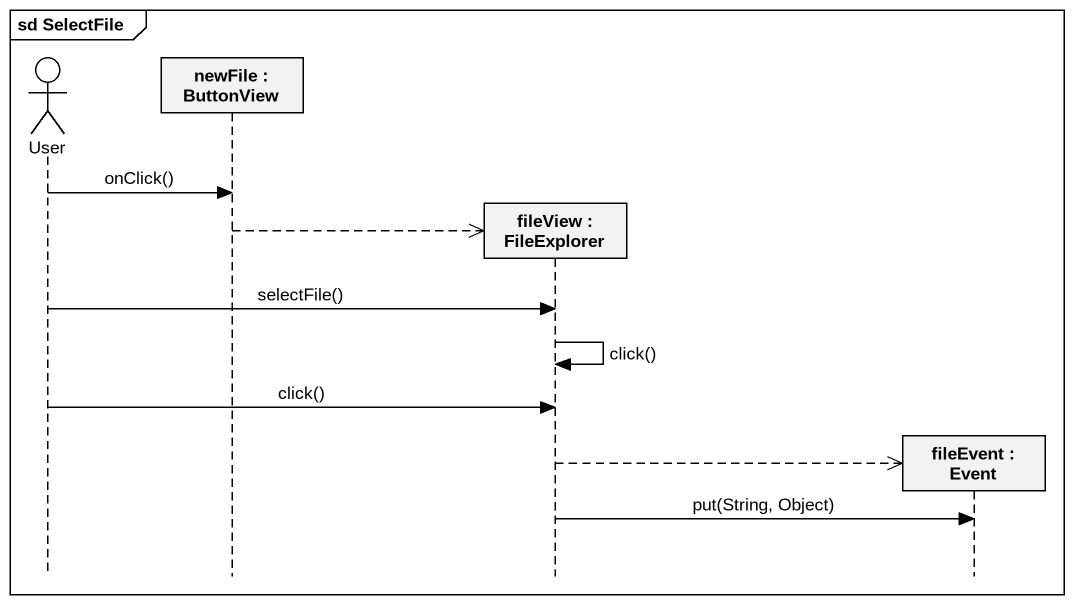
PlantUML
@startuml
mainframe sd SelectFile
hide footbox
actor User
participant "newFile : ButtonView" as newFile
participant "fileView : FileExplorer" as fileView
participant "fileEvent : Event" as fileEvent

User -> newFile : onClick()
newFile -->> fileView **
User -> fileView : selectFile()
fileView -> fileView : click()
User -> fileView : click()
fileView -->> fileEvent **
fileView -> fileEvent : put(String, Object)
@enduml
